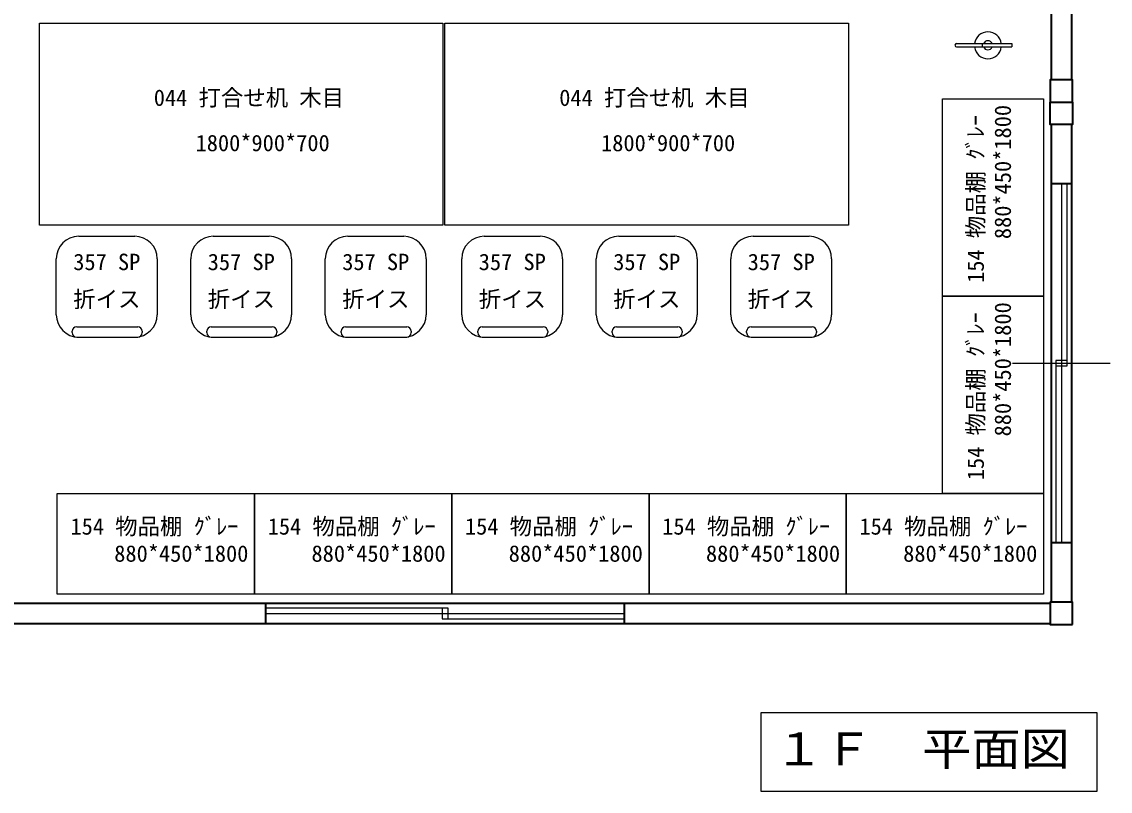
# Model space of a CAD drawing. Units: millimetres at full size, sheet at 1:50; details may follow other scales. Extents: x -7823 to 8572, y -5149 to 5957.
# Drawn here: x -4899 to -43, y -5149 to -1718 of the extents above; entities that cross this region are included whole.
import ezdxf
from ezdxf.enums import TextEntityAlignment as Align

# ---------------------------------------------------------------- set-up
doc = ezdxf.new("R2010")
doc.units = ezdxf.units.MM
doc.header["$LTSCALE"] = 50
doc.layers.add('0-1', color=7, linetype='Continuous', lineweight=25)
doc.layers.add('0-2', color=7, linetype='Continuous', lineweight=25)
doc.styles.add('ＭＳ ゴシック', font='')
doc.styles.get('ＭＳ ゴシック').set_extended_font_data('MS Gothic')

msp = doc.modelspace()

# ---------------------------------------------------------------- linework, layer by layer
at = {"layer": '0-1', "color": 2, "lineweight": 40}
for p, q in [((-306.22, 153.89), (-306.22, -1976.11)), ((-216.22, 153.89), (-216.22, -1976.11)), ((-306.22, -2176.11), (-306.22, -4306.11)), ((-216.22, -2176.11), (-216.22, -4306.11)), ((-216.22, -2441.11), (-306.21, -2441.11)), ((-216.22, -4041.11), (-306.21, -4041.11)), ((-5711.22, -4311.11), (-311.22, -4311.11)), ((-3811.22, -4311.11), (-3811.22, -4401.11)), ((-2211.22, -4311.11), (-2211.22, -4401.11)), ((-5711.22, -4401.11), (-311.22, -4401.11))]:
    msp.add_line(p, q, dxfattribs=at)
at = {"layer": '0-1'}
for p, q in [((-261.22, -2441.11), (-261.22, -4041.11)), ((-236.22, -2441.11), (-236.22, -3253.61)), ((-43.09, -3241.11), (-479.34, -3241.11)), ((-286.22, -3228.61), (-286.22, -4041.11)), ((-236.22, -3228.61), (-286.22, -3228.61)), ((-236.22, -3253.61), (-286.22, -3253.61)), ((-3811.22, -4331.11), (-2998.72, -4331.11)), ((-3811.22, -4356.11), (-2211.22, -4356.11)), ((-3023.71, -4331.11), (-3023.71, -4381.11)), ((-2998.72, -4331.11), (-2998.72, -4381.11)), ((-3023.71, -4381.11), (-2211.22, -4381.11))]:
    msp.add_line(p, q, dxfattribs=at)
at = {"layer": '0-1', "color": 2, "lineweight": 40}
msp.add_lwpolyline([(-211.22, -2076.11), (-211.22, -1976.11), (-311.22, -1976.11), (-311.22, -2076.11)], dxfattribs=at)
for points in [[(-211.22, -2076.11), (-211.22, -2176.11), (-311.22, -2176.11), (-311.22, -2076.11)], [(-211.22, -4406.11), (-211.22, -4306.11), (-311.22, -4306.11), (-311.22, -4406.11)]]:
    msp.add_lwpolyline(points, close=True, dxfattribs=at)
at = {"layer": '0-2'}
for p, q in [((-728.43, -1814.92), (-482.76, -1814.92)), ((-728.43, -1830.13), (-482.76, -1830.13)), ((-614.88, -1814.92), (-614.88, -1830.13)), ((-482.76, -1814.92), (-482.76, -1830.13)), ((-4645.28, -2674.17), (-4395.28, -2674.17)), ((-4045.28, -2674.17), (-3795.28, -2674.17)), ((-3445.28, -2674.17), (-3195.28, -2674.17)), ((-2836.21, -2674.17), (-2586.21, -2674.17)), ((-2236.21, -2674.17), (-1986.21, -2674.17)), ((-1636.21, -2674.17), (-1386.21, -2674.17)), ((-4745.28, -3024.17), (-4745.28, -2774.17)), ((-4295.28, -2774.17), (-4295.28, -3024.17)), ((-4145.28, -3024.17), (-4145.28, -2774.17)), ((-3695.28, -2774.17), (-3695.28, -3024.17)), ((-3545.28, -3024.17), (-3545.28, -2774.17)), ((-3095.28, -2774.17), (-3095.28, -3024.17)), ((-2936.22, -3024.17), (-2936.22, -2774.17)), ((-2486.22, -2774.17), (-2486.22, -3024.17)), ((-2336.22, -3024.17), (-2336.22, -2774.17)), ((-1886.22, -2774.17), (-1886.22, -3024.17)), ((-1736.22, -3024.17), (-1736.22, -2774.17)), ((-1286.22, -2774.17), (-1286.22, -3024.17)), ((-4674.31, -3104.17), (-4674.31, -3097.61)), ((-4654.31, -3077.61), (-4382.04, -3077.61)), ((-4362.04, -3097.61), (-4362.04, -3104.17)), ((-4074.31, -3104.17), (-4074.31, -3097.61)), ((-4054.31, -3077.61), (-3782.04, -3077.61)), ((-3762.04, -3097.61), (-3762.04, -3104.17)), ((-3474.31, -3104.17), (-3474.31, -3097.61)), ((-3454.31, -3077.61), (-3182.04, -3077.61)), ((-3162.04, -3097.61), (-3162.04, -3104.17)), ((-2865.24, -3104.17), (-2865.24, -3097.61)), ((-2845.24, -3077.61), (-2572.97, -3077.61)), ((-2552.97, -3097.61), (-2552.97, -3104.17)), ((-2265.24, -3104.17), (-2265.24, -3097.61)), ((-2245.24, -3077.61), (-1972.97, -3077.61)), ((-1952.97, -3097.61), (-1952.97, -3104.17)), ((-1665.24, -3104.17), (-1665.24, -3097.61)), ((-1645.24, -3077.61), (-1372.97, -3077.61)), ((-1352.97, -3097.61), (-1352.97, -3104.17)), ((-4654.31, -3124.17), (-4382.04, -3124.17)), ((-4054.31, -3124.17), (-3782.04, -3124.17)), ((-3454.31, -3124.17), (-3182.04, -3124.17)), ((-2845.24, -3124.17), (-2572.97, -3124.17)), ((-2245.24, -3124.17), (-1972.97, -3124.17)), ((-1645.24, -3124.17), (-1372.97, -3124.17))]:
    msp.add_line(p, q, dxfattribs=at)
for points in [[(-4820.28, -2624.17), (-4820.28, -1724.17), (-3020.28, -1724.17), (-3020.28, -2624.17)], [(-3011.22, -2624.17), (-3011.22, -1724.17), (-1211.22, -1724.17), (-1211.22, -2624.17)], [(-340.83, -2940.96), (-790.83, -2940.96), (-790.83, -2060.96), (-340.83, -2060.96)], [(-340.83, -3820.96), (-790.83, -3820.96), (-790.83, -2940.96), (-340.83, -2940.96)], [(-4740.83, -4270.96), (-4740.83, -3820.96), (-3860.83, -3820.96), (-3860.83, -4270.96)], [(-3860.83, -4270.96), (-3860.83, -3820.96), (-2980.83, -3820.96), (-2980.83, -4270.96)], [(-2980.83, -4270.96), (-2980.83, -3820.96), (-2100.83, -3820.96), (-2100.83, -4270.96)], [(-2100.83, -4270.96), (-2100.83, -3820.96), (-1220.83, -3820.96), (-1220.83, -4270.96)], [(-1220.83, -4270.96), (-1220.83, -3820.96), (-340.83, -3820.96), (-340.83, -4270.96)], [(-1601.87, -5149.33), (-101.87, -5149.33), (-101.87, -4799.33), (-1601.87, -4799.33)]]:
    msp.add_lwpolyline(points, close=True, dxfattribs=at)
for centre, radius, start, end in [((-589, -1822.52), 60, 7.28014, 172.71986), ((-728.43, -1822.52), 7.6, 90, 270), ((-589, -1822.52), 60, 187.28014, 352.71986), ((-589, -1822.52), 20.29, 22.01132, 157.98868), ((-589, -1822.52), 20.29, 202.01132, 337.98868), ((-4645.28, -2774.17), 100, 90, 180), ((-4395.28, -2774.17), 100, 0, 90), ((-4045.28, -2774.17), 100, 90, 180), ((-3795.28, -2774.17), 100, 0, 90), ((-3445.28, -2774.17), 100, 90, 180), ((-3195.28, -2774.17), 100, 0, 90), ((-2836.21, -2774.17), 100, 90, 180), ((-2586.21, -2774.17), 100, 0, 90), ((-2236.21, -2774.17), 100, 90, 180), ((-1986.21, -2774.17), 100, 0, 90), ((-1636.21, -2774.17), 100, 90, 180), ((-1386.21, -2774.17), 100, 0, 90), ((-4645.28, -3024.17), 100, 180, 270), ((-4395.28, -3024.17), 100, 270, 0), ((-4045.28, -3024.17), 100, 180, 270), ((-3795.28, -3024.17), 100, 270, 0), ((-3445.28, -3024.17), 100, 180, 270), ((-3195.28, -3024.17), 100, 270, 0), ((-2836.21, -3024.17), 100, 180, 270), ((-2586.21, -3024.17), 100, 270, 0), ((-2236.21, -3024.17), 100, 180, 270), ((-1986.21, -3024.17), 100, 270, 0), ((-1636.21, -3024.17), 100, 180, 270), ((-1386.21, -3024.17), 100, 270, 0), ((-4654.31, -3097.61), 20, 90, 180), ((-4654.31, -3104.17), 20, 180, 270), ((-4382.04, -3097.61), 20, 0, 90), ((-4382.04, -3104.17), 20, 270, 0), ((-4054.31, -3097.61), 20, 90, 180), ((-4054.31, -3104.17), 20, 180, 270), ((-3782.04, -3097.61), 20, 0, 90), ((-3782.04, -3104.17), 20, 270, 0), ((-3454.31, -3097.61), 20, 90, 180), ((-3454.31, -3104.17), 20, 180, 270), ((-3182.04, -3097.61), 20, 0, 90), ((-3182.04, -3104.17), 20, 270, 0), ((-2845.24, -3097.61), 20, 90, 180), ((-2845.24, -3104.17), 20, 180, 270), ((-2572.97, -3097.61), 20, 0, 90), ((-2572.97, -3104.17), 20, 270, 0), ((-2245.24, -3097.61), 20, 90, 180), ((-2245.24, -3104.17), 20, 180, 270), ((-1972.97, -3097.61), 20, 0, 90), ((-1972.97, -3104.17), 20, 270, 0), ((-1645.24, -3097.61), 20, 90, 180), ((-1645.24, -3104.17), 20, 180, 270), ((-1372.97, -3097.61), 20, 0, 90), ((-1372.97, -3104.17), 20, 270, 0)]:
    msp.add_arc(centre, radius, start, end, dxfattribs=at)

# ---------------------------------------------------------------- texts
at = {"layer": '0-2', "color": 4, "style": 'ＭＳ ゴシック'}
for s, p in [('044 打合せ机 木目', (-4310.42, -2114.84)), ('044 打合せ机 木目', (-2501.36, -2114.84)), ('1800*900*700', (-4123.88, -2316.92)), ('1800*900*700', (-2314.81, -2316.92)), ('357 SP', (-4669.6, -2847.33)), ('357 SP', (-4069.6, -2847.33)), ('357 SP', (-3469.6, -2847.33)), ('357 SP', (-2860.53, -2847.33)), ('357 SP', (-2260.53, -2847.33)), ('357 SP', (-1660.53, -2847.33)), ('折イス', (-4669.6, -3013.27)), ('折イス', (-4069.6, -3013.27)), ('折イス', (-3469.6, -3013.27)), ('折イス', (-2860.53, -3013.27)), ('折イス', (-2260.53, -3013.27)), ('折イス', (-1660.53, -3013.27)), ('154 物品棚 ｸﾞﾚｰ', (-4682.03, -4026.98)), ('154 物品棚 ｸﾞﾚｰ', (-3802.03, -4026.98)), ('154 物品棚 ｸﾞﾚｰ', (-2922.03, -4026.98)), ('154 物品棚 ｸﾞﾚｰ', (-2042.03, -4026.98)), ('154 物品棚 ｸﾞﾚｰ', (-1162.03, -4026.98)), ('880*450*1800', (-4486.78, -4147.85)), ('880*450*1800', (-3606.78, -4147.85)), ('880*450*1800', (-2726.78, -4147.85)), ('880*450*1800', (-1846.78, -4147.85)), ('880*450*1800', (-966.78, -4147.85))]:
    msp.add_text(s, height=73.31, dxfattribs=at).set_placement(p, align=Align.BOTTOM_LEFT)
for s, p in [('880*450*1800', (-463.94, -2686.92)), ('154 物品棚 ｸﾞﾚｰ', (-584.81, -2882.17)), ('880*450*1800', (-463.94, -3566.92)), ('154 物品棚 ｸﾞﾚｰ', (-584.81, -3762.17))]:
    msp.add_text(s, height=73.31, rotation=90, dxfattribs=at).set_placement(p, align=Align.BOTTOM_LEFT)
at = {"layer": '0-2', "style": 'ＭＳ ゴシック', "width": 1.1}
msp.add_text('１Ｆ\u3000平面図', height=146.6, dxfattribs=at).set_placement((-1542.3, -5077.72), align=Align.BOTTOM_LEFT)

doc.saveas('drawing.dxf')
